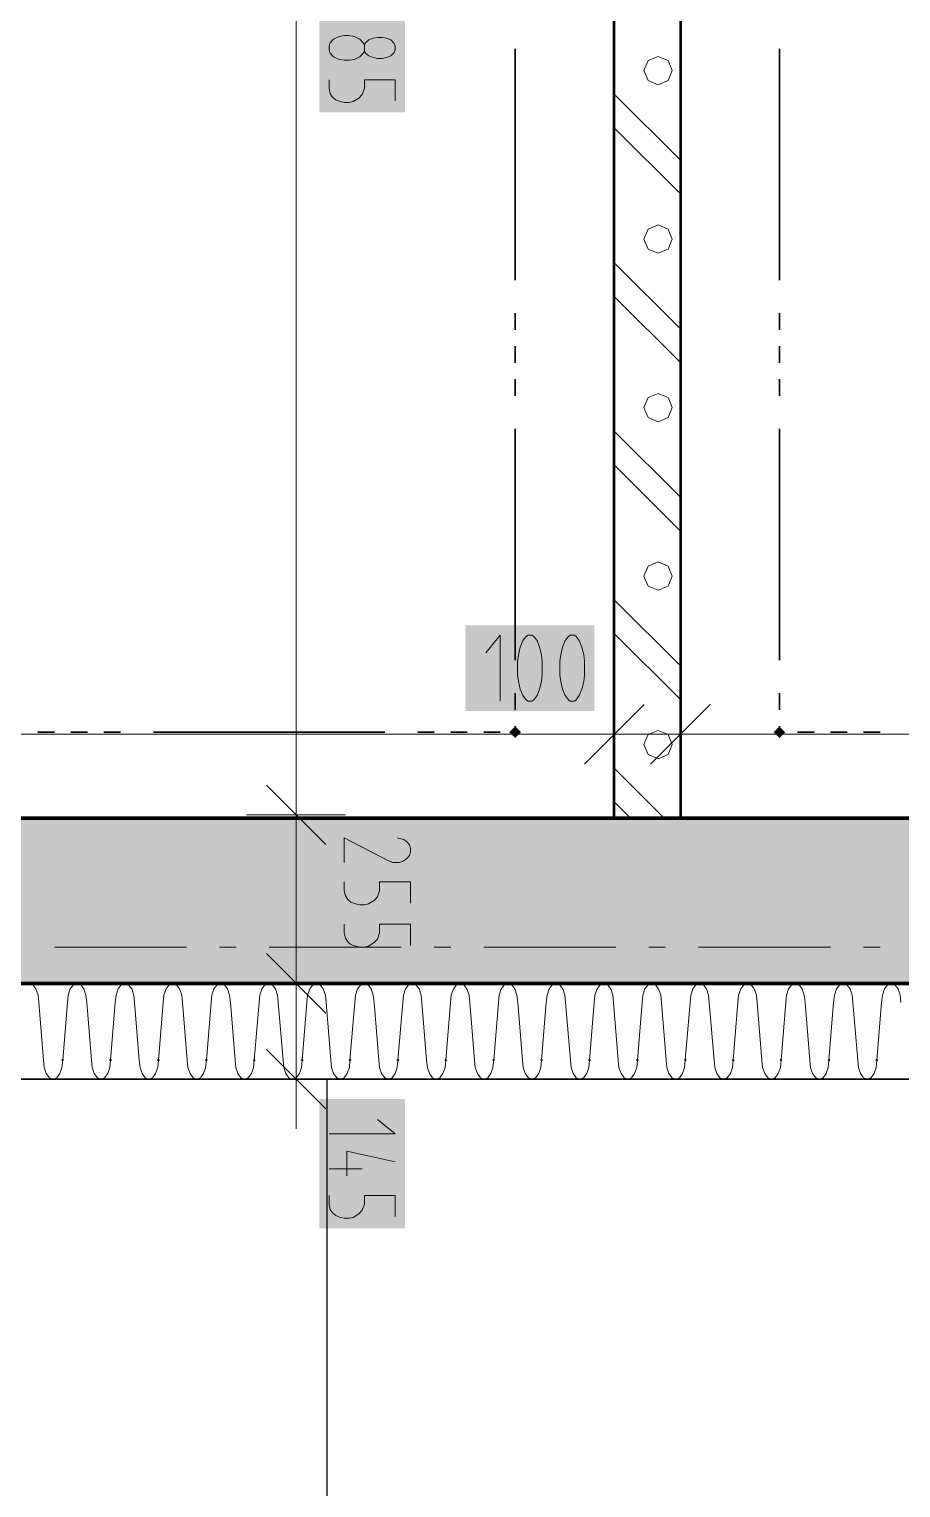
# Model space of a CAD drawing. Header units: millimetres. Extents: x 0 to 594, y 0 to 420.
# Drawn here: x 430.44 to 441.17, y 140.93 to 158.87 of the extents above; entities that cross this region are included whole.
import ezdxf

# ---------------------------------------------------------------- set-up
doc = ezdxf.new("R2010")
doc.units = ezdxf.units.MM
doc.header["$LTSCALE"] = 8
for name, color, linetype in [('PDF_CTU', 7, 'Continuous'), ('PDF_Instalacni prizdivky', 7, 'Continuous'), ('PDF_Koty delkove', 7, 'Continuous'), ('PDF_Osy hlavni', 7, 'Continuous'), ('PDF_Pozarni useky', 3, 'Continuous'), ('PDF_Steny vnitrni', 7, 'Continuous'), ('PDF_Zatepleni', 7, 'Continuous')]:
    doc.layers.add(name, color=color, linetype=linetype)

msp = doc.modelspace()

# ---------------------------------------------------------------- linework, layer by layer
at = {"layer": 'PDF_CTU', "lineweight": 25}
msp.add_lwpolyline([(434.107, 145.956), (434.107, 86.558)], dxfattribs=at)
at = {"layer": 'PDF_Instalacni prizdivky', "lineweight": 50}
msp.add_lwpolyline([(438.455, 165.337), (438.455, 149.166), (437.642, 149.166), (437.642, 165.337)], close=True, dxfattribs=at)
at = {"layer": 'PDF_Instalacni prizdivky', "lineweight": 9}
for points in [[(438.181, 158.184), (438.304, 158.235), (438.355, 158.359), (438.304, 158.482), (438.181, 158.533), (438.058, 158.482), (438.007, 158.359), (438.058, 158.235)], [(438.181, 154.04), (438.304, 154.091), (438.355, 154.214), (438.304, 154.337), (438.181, 154.388), (438.058, 154.337), (438.007, 154.214), (438.058, 154.091)], [(438.181, 151.968), (438.304, 152.019), (438.355, 152.142), (438.304, 152.265), (438.181, 152.316), (438.058, 152.265), (438.007, 152.142), (438.058, 152.019)], [(438.181, 149.896), (438.304, 149.947), (438.355, 150.07), (438.304, 150.193), (438.181, 150.244), (438.058, 150.193), (438.007, 150.07), (438.058, 149.947)]]:
    msp.add_lwpolyline(points, close=True, dxfattribs=at)
for points in [[(437.642, 158.068), (438.455, 157.255)], [(437.642, 157.654), (438.455, 156.841)], [(438.181, 156.112), (438.304, 156.163), (438.355, 156.286), (438.304, 156.409), (438.181, 156.46), (438.058, 156.409), (438.007, 156.286), (438.058, 156.163), (438.181, 156.112)], [(437.642, 155.996), (438.455, 155.183)], [(437.642, 155.581), (438.455, 154.769)], [(437.642, 153.924), (438.455, 153.111)], [(437.642, 153.509), (438.455, 152.696)], [(437.642, 151.851), (438.455, 151.039)], [(437.642, 151.437), (438.455, 150.624)], [(437.642, 149.779), (438.256, 149.166)], [(437.642, 149.365), (437.841, 149.166)]]:
    msp.add_lwpolyline(points, dxfattribs=at)
at = {"layer": 'PDF_Koty delkove', "lineweight": 18}
for points in [[(433.728, 145.346), (433.728, 145.956), (433.728, 147.134), (433.728, 149.206), (433.728, 168.588), (433.728, 185.003), (433.728, 185.816), (433.728, 196.177), (433.728, 198.208), (433.728, 202.353), (433.728, 203.572), (433.728, 204.1), (433.728, 247.292), (433.728, 247.82), (433.728, 249.486), (433.728, 273.377), (433.728, 274.027), (433.728, 280.292), (433.728, 298.041), (433.728, 300.072), (433.728, 300.682)], [(434.324, 158.485), (434.379, 158.485), (434.446, 158.496), (434.514, 158.528), (434.554, 158.571), (434.568, 158.593), (434.568, 158.68), (434.554, 158.701), (434.514, 158.745), (434.446, 158.777), (434.379, 158.789), (434.324, 158.789), (434.257, 158.777), (434.189, 158.745), (434.148, 158.701), (434.134, 158.658)], [(434.568, 158.68), (434.582, 158.701), (434.622, 158.734), (434.676, 158.755), (434.731, 158.766), (434.785, 158.766), (434.839, 158.755), (434.893, 158.734), (434.934, 158.69), (434.947, 158.658), (434.947, 158.615), (434.934, 158.582), (434.893, 158.539), (434.839, 158.517), (434.785, 158.506), (434.731, 158.506), (434.676, 158.517), (434.622, 158.539), (434.582, 158.571), (434.568, 158.593)], [(434.134, 158.658), (434.134, 158.615), (434.148, 158.571), (434.189, 158.528), (434.257, 158.496), (434.324, 158.485)], [(434.947, 157.986), (434.947, 158.246), (434.568, 158.246), (434.568, 158.138), (434.54, 158.062), (434.5, 158.019), (434.432, 157.976), (434.379, 157.965), (434.324, 157.965), (434.27, 157.976), (434.216, 157.997), (434.176, 158.03), (434.148, 158.073), (434.134, 158.138), (434.134, 158.246)], [(436.237, 150.604), (436.237, 151.416), (436.064, 151.2)], [(436.692, 151.349), (436.649, 151.403), (436.627, 151.416), (436.584, 151.416), (436.562, 151.403), (436.519, 151.349), (436.486, 151.267), (436.464, 151.172), (436.453, 151.092), (436.453, 150.929), (436.464, 150.848), (436.486, 150.753), (436.519, 150.672), (436.562, 150.617), (436.584, 150.604), (436.627, 150.604), (436.649, 150.617), (436.692, 150.672), (436.724, 150.753), (436.746, 150.848), (436.757, 150.929)], [(436.757, 150.929), (436.757, 151.092), (436.746, 151.172), (436.724, 151.267), (436.692, 151.349)], [(437.642, 149.588), (437.642, 150.197), (437.642, 150.807)], [(438.455, 149.588), (438.455, 150.197), (438.455, 150.807)], [(437.277, 149.831), (438.008, 150.563)], [(438.089, 149.831), (438.821, 150.563)], [(385.633, 150.197), (388.071, 150.197), (409.525, 150.197), (411.963, 150.197), (437.642, 150.197), (438.455, 150.197), (451.863, 150.197), (452.676, 150.197), (455.927, 150.197)], [(433.362, 149.572), (434.093, 148.84)], [(433.118, 149.206), (433.728, 149.206), (434.337, 149.206)], [(434.321, 148.621), (434.321, 148.924), (434.863, 148.642), (434.918, 148.621), (434.999, 148.621), (435.053, 148.642), (435.093, 148.675), (435.121, 148.707), (435.134, 148.751), (435.134, 148.794), (435.121, 148.837), (435.093, 148.87), (435.053, 148.902)], [(435.053, 148.902), (434.972, 148.924)], [(435.134, 148.122), (435.134, 148.382), (434.755, 148.382), (434.755, 148.274), (434.728, 148.198), (434.687, 148.155), (434.62, 148.112), (434.566, 148.101), (434.511, 148.101), (434.457, 148.112), (434.403, 148.133), (434.363, 148.166), (434.335, 148.209), (434.321, 148.274), (434.321, 148.382)], [(435.134, 147.602), (435.134, 147.862), (434.755, 147.862), (434.755, 147.754), (434.728, 147.678), (434.687, 147.635), (434.62, 147.592), (434.566, 147.581), (434.511, 147.581), (434.457, 147.592), (434.403, 147.613), (434.363, 147.646), (434.335, 147.689), (434.321, 147.754), (434.321, 147.862)], [(433.362, 147.5), (434.093, 146.768)], [(433.728, 147.134), (433.118, 147.134)], [(433.728, 147.134), (434.337, 147.134)], [(433.362, 146.321), (434.093, 145.59)], [(433.118, 145.956), (433.728, 145.956), (434.337, 145.956)], [(434.134, 145.286), (434.947, 145.286), (434.731, 145.459)], [(434.351, 144.766), (434.351, 145.07), (434.947, 144.939)], [(434.134, 144.853), (434.54, 144.853)], [(434.947, 144.268), (434.947, 144.528), (434.568, 144.528), (434.568, 144.419), (434.54, 144.344), (434.5, 144.3), (434.432, 144.257), (434.379, 144.246), (434.324, 144.246), (434.27, 144.257), (434.216, 144.279), (434.176, 144.311), (434.148, 144.354), (434.134, 144.419), (434.134, 144.528)]]:
    msp.add_lwpolyline(points, dxfattribs=at)
msp.add_lwpolyline([(437.277, 150.929), (437.277, 151.092), (437.266, 151.172), (437.244, 151.267), (437.212, 151.349), (437.169, 151.403), (437.147, 151.416), (437.104, 151.416), (437.082, 151.403), (437.039, 151.349), (437.006, 151.267), (436.984, 151.172), (436.973, 151.092), (436.973, 150.929), (436.984, 150.848), (437.006, 150.753), (437.039, 150.672), (437.082, 150.617), (437.104, 150.604), (437.147, 150.604), (437.169, 150.617), (437.212, 150.672), (437.244, 150.753), (437.266, 150.848)], close=True, dxfattribs=at)
at = {"layer": 'PDF_Koty delkove', "color": 7, "lineweight": 18, "true_color": 0xffffff, "transparency": 33554559}
for points in [[(434.012, 159.951), (434.012, 157.843), (435.069, 159.951), (435.069, 157.843)], [(435.811, 150.482), (437.398, 150.482), (435.811, 151.538), (437.398, 151.538)], [(434.199, 149.046), (434.199, 147.459), (435.256, 149.046), (435.256, 147.459)], [(434.012, 145.712), (434.012, 144.124), (435.069, 145.712), (435.069, 144.124)]]:
    msp.add_solid(points, dxfattribs=at)
at = {"layer": 'PDF_Osy hlavni', "lineweight": 18}
for points in [[(430.755, 147.581), (432.38, 147.581)], [(432.786, 147.581), (432.99, 147.581)], [(433.396, 147.581), (435.021, 147.581)], [(435.427, 147.581), (435.631, 147.581)], [(436.037, 147.581), (437.662, 147.581)], [(438.069, 147.581), (438.272, 147.581)], [(438.678, 147.581), (440.303, 147.581)], [(440.71, 147.581), (440.913, 147.581)]]:
    msp.add_lwpolyline(points, dxfattribs=at)
at = {"layer": 'PDF_Pozarni useky', "lineweight": 35}
for points in [[(436.423, 158.625), (436.423, 155.781)], [(439.674, 158.625), (439.674, 155.781)], [(436.423, 155.374), (436.423, 155.171)], [(439.674, 155.374), (439.674, 155.171)], [(436.423, 154.968), (436.423, 154.765)], [(439.674, 154.968), (439.674, 154.765)], [(436.423, 154.562), (436.423, 154.358)], [(439.674, 154.562), (439.674, 154.358)], [(436.423, 153.952), (436.423, 151.108)], [(439.674, 153.952), (439.674, 151.108)], [(436.423, 150.702), (436.423, 150.498)], [(439.674, 150.702), (439.674, 150.498)], [(430.552, 150.222), (430.755, 150.222)], [(430.958, 150.222), (431.161, 150.222)], [(431.364, 150.222), (431.567, 150.222)], [(431.974, 150.222), (434.818, 150.222)], [(435.224, 150.222), (435.427, 150.222)], [(435.631, 150.222), (435.834, 150.222)], [(436.037, 150.222), (436.24, 150.222)], [(436.423, 150.295), (436.423, 150.222)], [(439.674, 150.295), (439.674, 150.222)], [(439.897, 150.222), (440.1, 150.222)], [(440.303, 150.222), (440.506, 150.222)], [(440.71, 150.222), (440.913, 150.222)]]:
    msp.add_lwpolyline(points, dxfattribs=at)
at = {"layer": 'PDF_Pozarni useky', "lineweight": 35, "transparency": 33554559}
for points in [[(436.352, 150.222), (436.423, 150.293), (436.423, 150.151), (436.494, 150.222)], [(436.423, 150.293), (436.494, 150.222), (436.352, 150.222), (436.423, 150.151)], [(439.603, 150.222), (439.674, 150.293), (439.674, 150.151), (439.745, 150.222)], [(439.674, 150.293), (439.745, 150.222), (439.603, 150.222), (439.674, 150.151)]]:
    msp.add_solid(points, dxfattribs=at)
at = {"layer": 'PDF_Steny vnitrni', "lineweight": 70}
for points in [[(385.633, 149.166), (385.633, 149.166), (385.633, 147.134), (455.927, 147.134), (457.958, 147.134), (457.958, 198.208), (455.927, 198.208), (444.59, 198.208), (443.371, 198.208), (430.45, 198.208), (430.45, 198.005), (430.45, 196.177), (455.927, 196.177)], [(455.927, 196.177), (455.927, 181.752), (455.927, 180.94), (455.927, 149.166), (452.676, 149.166), (451.863, 149.166), (438.455, 149.166), (437.642, 149.166), (411.963, 149.166)]]:
    msp.add_lwpolyline(points, dxfattribs=at)
at = {"layer": 'PDF_Steny vnitrni', "color": 9, "lineweight": 9, "true_color": 0xc0c0c0, "transparency": 33554559}
msp.add_solid([(385.633, 147.134), (455.927, 147.134), (385.633, 149.166), (455.927, 149.166)], dxfattribs=at)
at = {"layer": 'PDF_Zatepleni', "lineweight": 35}
msp.add_lwpolyline([(457.958, 147.134), (455.927, 147.134), (385.633, 147.134), (385.633, 145.956), (459.136, 145.956), (459.136, 147.134)], dxfattribs=at)
at = {"layer": 'PDF_Zatepleni', "lineweight": 9}
for points in [[(430.563, 146.898), (430.554, 146.989), (430.528, 147.066), (430.489, 147.117), (430.456, 147.134)], [(431.021, 147.134), (430.988, 147.117), (430.95, 147.066), (430.924, 146.989), (430.915, 146.898)], [(431.152, 146.898), (431.143, 146.989), (431.117, 147.066), (431.079, 147.117), (431.046, 147.134)], [(431.61, 147.134), (431.577, 147.117), (431.539, 147.066), (431.513, 146.989), (431.504, 146.898)], [(431.741, 146.898), (431.732, 146.989), (431.706, 147.066), (431.668, 147.117), (431.635, 147.134)], [(432.199, 147.134), (432.166, 147.117), (432.128, 147.066), (432.102, 146.989), (432.093, 146.898)], [(432.33, 146.898), (432.321, 146.989), (432.295, 147.066), (432.257, 147.117), (432.224, 147.134)], [(432.788, 147.134), (432.755, 147.117), (432.717, 147.066), (432.691, 146.989), (432.682, 146.898)], [(432.919, 146.898), (432.91, 146.989), (432.884, 147.066), (432.846, 147.117), (432.813, 147.134)], [(433.378, 147.134), (433.345, 147.117), (433.306, 147.066), (433.281, 146.989), (433.272, 146.898)], [(433.508, 146.898), (433.499, 146.989), (433.474, 147.066), (433.435, 147.117), (433.402, 147.134)], [(433.967, 147.134), (433.934, 147.117), (433.895, 147.066), (433.87, 146.989), (433.861, 146.898)], [(434.097, 146.898), (434.088, 146.989), (434.063, 147.066), (434.024, 147.117), (433.991, 147.134)], [(434.556, 147.134), (434.523, 147.117), (434.485, 147.066), (434.459, 146.989), (434.45, 146.898)], [(434.652, 147.066), (434.614, 147.117), (434.581, 147.134)], [(435.145, 147.134), (435.112, 147.117), (435.074, 147.066), (435.048, 146.989), (435.039, 146.898)], [(435.276, 146.898), (435.267, 146.989), (435.241, 147.066), (435.203, 147.117), (435.17, 147.134)], [(435.734, 147.134), (435.701, 147.117), (435.663, 147.066), (435.637, 146.989), (435.628, 146.898)], [(435.865, 146.898), (435.856, 146.989), (435.83, 147.066), (435.792, 147.117), (435.759, 147.134)], [(436.323, 147.134), (436.29, 147.117), (436.252, 147.066), (436.226, 146.989), (436.217, 146.898)], [(436.454, 146.898), (436.445, 146.989), (436.419, 147.066), (436.381, 147.117), (436.348, 147.134)], [(436.913, 147.134), (436.88, 147.117), (436.841, 147.066), (436.816, 146.989), (436.806, 146.898)], [(437.043, 146.898), (437.034, 146.989), (437.009, 147.066), (436.97, 147.117), (436.937, 147.134)], [(437.502, 147.134), (437.469, 147.117), (437.43, 147.066), (437.405, 146.989), (437.396, 146.898)], [(437.633, 146.898), (437.623, 146.989), (437.598, 147.066), (437.559, 147.117), (437.526, 147.134)], [(438.091, 147.134), (438.058, 147.117), (438.019, 147.066), (437.994, 146.989), (437.985, 146.898)], [(438.222, 146.898), (438.213, 146.989), (438.187, 147.066), (438.149, 147.117), (438.116, 147.134)], [(438.68, 147.134), (438.647, 147.117), (438.609, 147.066), (438.583, 146.989), (438.574, 146.898)], [(438.811, 146.898), (438.802, 146.989), (438.776, 147.066), (438.738, 147.117), (438.705, 147.134)], [(439.269, 147.134), (439.236, 147.117), (439.198, 147.066), (439.172, 146.989), (439.163, 146.898)], [(439.4, 146.898), (439.391, 146.989), (439.365, 147.066), (439.327, 147.117), (439.294, 147.134)], [(439.858, 147.134), (439.825, 147.117), (439.787, 147.066), (439.761, 146.989), (439.752, 146.898)], [(439.989, 146.898), (439.98, 146.989), (439.954, 147.066), (439.916, 147.117), (439.883, 147.134)], [(440.447, 147.134), (440.415, 147.117), (440.376, 147.066), (440.35, 146.989), (440.341, 146.898)], [(440.578, 146.898), (440.569, 146.989), (440.544, 147.066), (440.505, 147.117), (440.472, 147.134)], [(441.037, 147.134), (441.004, 147.117), (440.965, 147.066), (440.94, 146.989), (440.931, 146.898)], [(441.167, 146.898), (441.158, 146.989), (441.133, 147.066), (441.094, 147.117), (441.061, 147.134)], [(430.563, 146.898), (430.621, 146.191), (430.63, 146.101), (430.655, 146.025), (430.694, 145.974), (430.739, 145.956)], [(430.915, 146.898), (430.857, 146.191)], [(430.915, 146.898), (430.915, 146.898)], [(431.21, 146.191), (431.152, 146.898)], [(431.504, 146.898), (431.446, 146.191)], [(431.504, 146.898), (431.504, 146.898)], [(431.799, 146.191), (431.741, 146.898)], [(432.093, 146.898), (432.035, 146.191)], [(432.093, 146.898), (432.093, 146.898)], [(432.388, 146.191), (432.33, 146.898)], [(432.682, 146.898), (432.624, 146.191)], [(432.682, 146.898), (432.682, 146.898)], [(432.978, 146.191), (432.919, 146.898)], [(433.272, 146.898), (433.213, 146.191)], [(433.272, 146.898), (433.272, 146.898)], [(433.567, 146.191), (433.508, 146.898)], [(433.861, 146.898), (433.802, 146.191)], [(433.861, 146.898), (433.861, 146.898)], [(434.156, 146.191), (434.097, 146.898)], [(434.45, 146.898), (434.391, 146.191)], [(434.45, 146.898), (434.45, 146.898)], [(434.687, 146.898), (434.678, 146.989), (434.652, 147.066)], [(434.745, 146.191), (434.687, 146.898)], [(435.039, 146.898), (434.981, 146.191)], [(435.039, 146.898), (435.039, 146.898)], [(435.334, 146.191), (435.276, 146.898)], [(435.628, 146.898), (435.57, 146.191)], [(435.628, 146.898), (435.628, 146.898)], [(435.865, 146.898), (435.923, 146.191), (435.932, 146.101), (435.958, 146.025), (435.996, 145.974), (436.041, 145.956)], [(436.217, 146.898), (436.159, 146.191)], [(436.217, 146.898), (436.217, 146.898)], [(436.512, 146.191), (436.454, 146.898)], [(436.806, 146.898), (436.748, 146.191)], [(436.806, 146.898), (436.806, 146.898)], [(437.102, 146.191), (437.043, 146.898)], [(437.396, 146.898), (437.337, 146.191)], [(437.396, 146.898), (437.396, 146.898)], [(437.691, 146.191), (437.633, 146.898)], [(437.985, 146.898), (437.926, 146.191)], [(437.985, 146.898), (437.985, 146.898)], [(438.28, 146.191), (438.222, 146.898)], [(438.574, 146.898), (438.516, 146.191)], [(438.574, 146.898), (438.574, 146.898)], [(438.869, 146.191), (438.811, 146.898)], [(439.163, 146.898), (439.105, 146.191)], [(439.163, 146.898), (439.163, 146.898)], [(439.458, 146.191), (439.4, 146.898)], [(439.752, 146.898), (439.694, 146.191)], [(439.752, 146.898), (439.752, 146.898)], [(440.047, 146.191), (439.989, 146.898)], [(440.341, 146.898), (440.283, 146.191)], [(440.341, 146.898), (440.341, 146.898)], [(440.637, 146.191), (440.578, 146.898)], [(440.931, 146.898), (440.872, 146.191)], [(440.931, 146.898), (440.931, 146.898)], [(430.739, 145.956), (430.784, 145.974), (430.822, 146.025), (430.848, 146.101), (430.857, 146.191)], [(431.21, 146.191), (431.219, 146.101), (431.245, 146.025), (431.283, 145.974), (431.328, 145.956)], [(431.328, 145.956), (431.373, 145.974), (431.411, 146.025), (431.437, 146.101), (431.446, 146.191)], [(431.799, 146.191), (431.808, 146.101), (431.834, 146.025), (431.872, 145.974), (431.917, 145.956)], [(431.917, 145.956), (431.962, 145.974), (432, 146.025), (432.026, 146.101), (432.035, 146.191)], [(432.388, 146.191), (432.397, 146.101), (432.423, 146.025), (432.461, 145.974), (432.506, 145.956)], [(432.506, 145.956), (432.551, 145.974), (432.59, 146.025), (432.615, 146.101), (432.624, 146.191)], [(432.978, 146.191), (432.986, 146.101), (433.012, 146.025), (433.05, 145.974), (433.095, 145.956)], [(433.095, 145.956), (433.14, 145.974), (433.179, 146.025), (433.204, 146.101), (433.213, 146.191)], [(433.567, 146.191), (433.576, 146.101), (433.601, 146.025), (433.639, 145.974), (433.685, 145.956)], [(433.685, 145.956), (433.73, 145.974), (433.768, 146.025), (433.793, 146.101), (433.802, 146.191)], [(434.156, 146.191), (434.165, 146.101), (434.19, 146.025), (434.229, 145.974), (434.274, 145.956)], [(434.274, 145.956), (434.319, 145.974), (434.357, 146.025), (434.383, 146.101), (434.391, 146.191)], [(434.745, 146.191), (434.754, 146.101), (434.78, 146.025), (434.818, 145.974), (434.863, 145.956)], [(434.863, 145.956), (434.908, 145.974), (434.946, 146.025), (434.972, 146.101), (434.981, 146.191)], [(435.334, 146.191), (435.343, 146.101), (435.369, 146.025), (435.407, 145.974), (435.452, 145.956)], [(435.452, 145.956), (435.497, 145.974), (435.535, 146.025), (435.561, 146.101), (435.57, 146.191)], [(436.041, 145.956), (436.086, 145.974), (436.124, 146.025), (436.15, 146.101), (436.159, 146.191)], [(436.512, 146.191), (436.521, 146.101), (436.547, 146.025), (436.585, 145.974), (436.63, 145.956)], [(436.63, 145.956), (436.675, 145.974), (436.714, 146.025), (436.739, 146.101), (436.748, 146.191)], [(437.102, 146.191), (437.111, 146.101), (437.136, 146.025), (437.174, 145.974), (437.219, 145.956)], [(437.219, 145.956), (437.265, 145.974), (437.303, 146.025), (437.328, 146.101), (437.337, 146.191)], [(437.691, 146.191), (437.7, 146.101)], [(437.809, 145.956), (437.854, 145.974), (437.892, 146.025), (437.918, 146.101), (437.926, 146.191)], [(438.28, 146.191), (438.289, 146.101), (438.314, 146.025), (438.353, 145.974), (438.398, 145.956)], [(438.398, 145.956), (438.443, 145.974), (438.481, 146.025), (438.507, 146.101), (438.516, 146.191)], [(438.869, 146.191), (438.878, 146.101), (438.904, 146.025), (438.942, 145.974), (438.987, 145.956)], [(438.987, 145.956), (439.032, 145.974), (439.07, 146.025), (439.096, 146.101), (439.105, 146.191)], [(439.458, 146.191), (439.467, 146.101), (439.493, 146.025), (439.531, 145.974), (439.576, 145.956)], [(439.576, 145.956), (439.621, 145.974), (439.659, 146.025), (439.685, 146.101), (439.694, 146.191)], [(440.047, 146.191), (440.056, 146.101), (440.082, 146.025), (440.12, 145.974), (440.165, 145.956)], [(440.165, 145.956), (440.21, 145.974), (440.249, 146.025), (440.274, 146.101), (440.283, 146.191)], [(440.637, 146.191), (440.646, 146.101), (440.671, 146.025), (440.709, 145.974), (440.754, 145.956)], [(440.754, 145.956), (440.8, 145.974), (440.838, 146.025), (440.863, 146.101), (440.872, 146.191)], [(437.7, 146.101), (437.725, 146.025), (437.764, 145.974), (437.809, 145.956)], [(433.095, 145.956), (433.095, 145.956)], [(438.987, 145.956), (438.987, 145.956)]]:
    msp.add_lwpolyline(points, dxfattribs=at)
at = {"layer": 'PDF_Zatepleni', "lineweight": 9, "transparency": 33554559}
for points in [[(430.857, 146.21), (430.875, 146.191), (430.838, 146.191), (430.857, 146.173)], [(431.446, 146.21), (431.464, 146.191), (431.427, 146.191), (431.446, 146.173)], [(432.035, 146.21), (432.053, 146.191), (432.017, 146.191), (432.035, 146.173)], [(432.624, 146.21), (432.642, 146.191), (432.606, 146.191), (432.624, 146.173)], [(433.213, 146.21), (433.231, 146.191), (433.195, 146.191), (433.213, 146.173)], [(433.802, 146.21), (433.821, 146.191), (433.784, 146.191), (433.802, 146.173)], [(434.391, 146.21), (434.41, 146.191), (434.373, 146.191), (434.391, 146.173)], [(434.981, 146.21), (434.999, 146.191), (434.962, 146.191), (434.981, 146.173)], [(435.57, 146.21), (435.588, 146.191), (435.552, 146.191), (435.57, 146.173)], [(436.159, 146.21), (436.177, 146.191), (436.141, 146.191), (436.159, 146.173)], [(436.748, 146.21), (436.766, 146.191), (436.73, 146.191), (436.748, 146.173)], [(437.337, 146.21), (437.356, 146.191), (437.319, 146.191), (437.337, 146.173)], [(437.926, 146.21), (437.945, 146.191), (437.908, 146.191), (437.926, 146.173)], [(438.516, 146.21), (438.534, 146.191), (438.497, 146.191), (438.516, 146.173)], [(439.105, 146.21), (439.123, 146.191), (439.087, 146.191), (439.105, 146.173)], [(439.694, 146.21), (439.712, 146.191), (439.676, 146.191), (439.694, 146.173)], [(440.283, 146.21), (440.301, 146.191), (440.265, 146.191), (440.283, 146.173)], [(440.872, 146.21), (440.891, 146.191), (440.854, 146.191), (440.872, 146.173)]]:
    msp.add_solid(points, dxfattribs=at)

doc.saveas('drawing.dxf')
